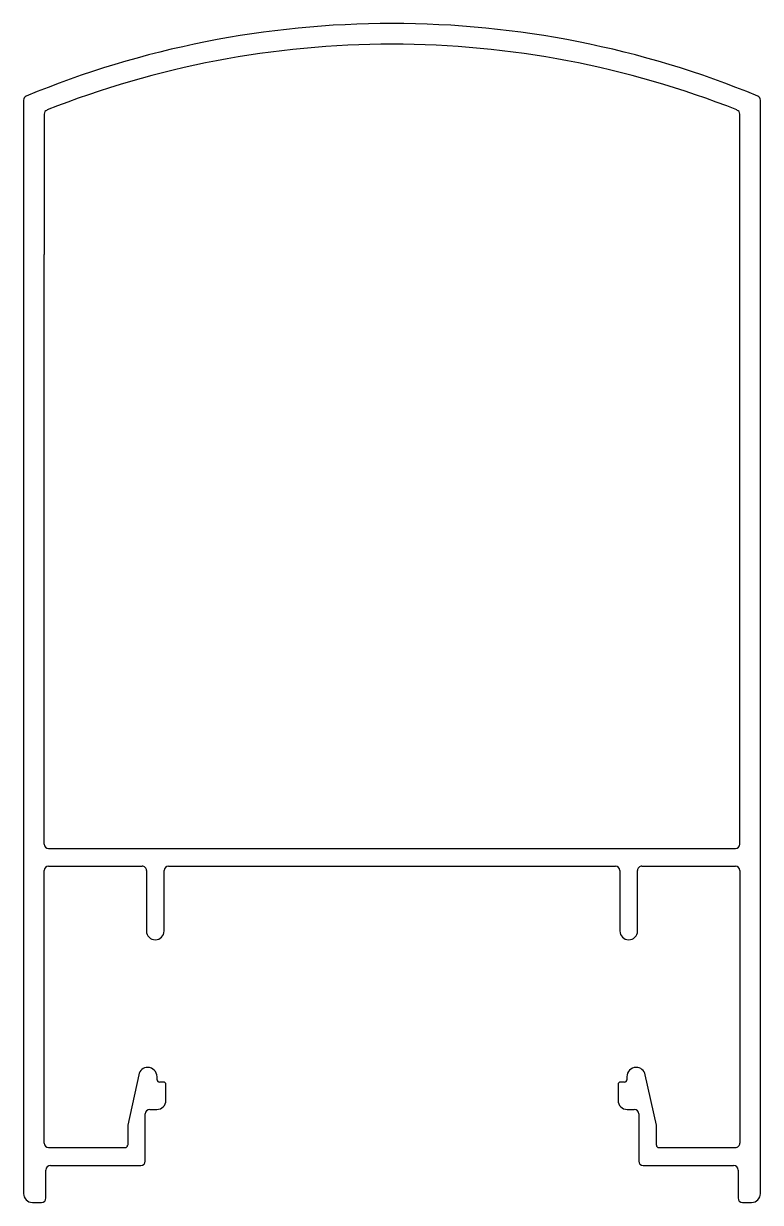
# Model space of a CAD drawing. Extents: x -32 to 31, y 18 to 120.
import ezdxf

# ---------------------------------------------------------------- set-up
doc = ezdxf.new("R2010")
doc.units = 0
doc.layers.get('0').update_dxf_attribs({"linetype": 'CONTINUOUS'})

msp = doc.modelspace()

# ---------------------------------------------------------------- linework, layer by layer
for p, q in [((-32.16, 113.3), (-32.16, 62.5)), ((31.34, 62.5), (31.34, 113.3)), ((-30.38, 112.1), (-30.38, 100)), ((29.56, 100), (29.56, 112.1)), ((-30.38, 49.19), (-30.38, 100)), ((29.56, 49.19), (29.56, 100)), ((-32.16, 62.5), (-32.16, 19.07)), ((31.34, 19.07), (31.34, 62.5)), ((-30, 48.81), (-1.76, 48.81)), ((-1.76, 48.81), (0.94, 48.81)), ((0.94, 48.81), (29.18, 48.81)), ((-30.38, 30.32), (-30.38, 46.91)), ((-30, 47.29), (-21.95, 47.29)), ((-21.57, 46.91), (-21.57, 41.7)), ((-20.05, 41.7), (-20.05, 46.91)), ((-19.66, 47.29), (-3.53, 47.29)), ((-3.53, 47.29), (-2.01, 47.29)), ((-2.01, 47.29), (18.84, 47.29)), ((19.22, 46.91), (19.22, 41.7)), ((20.75, 41.7), (20.75, 46.91)), ((21.13, 47.29), (29.18, 47.29)), ((29.56, 46.91), (29.56, 23.41)), ((-30.38, 29.56), (-30.38, 30.32)), ((-30.38, 23.41), (-30.38, 29.56)), ((-22.24, 29.31), (-23.19, 24.95)), ((-20.65, 28.88), (-20.65, 29.14)), ((-20.1, 28.68), (-20.45, 28.68)), ((-19.89, 27.11), (-19.89, 28.47)), ((19.07, 28.47), (19.07, 27.11)), ((19.63, 28.68), (19.27, 28.68)), ((19.83, 29.14), (19.83, 28.88)), ((22.37, 24.95), (21.42, 29.31)), ((-21.67, 21.87), (-21.67, 25.94)), ((-21.29, 26.32), (-20.68, 26.32)), ((19.86, 26.32), (20.47, 26.32)), ((20.85, 25.94), (20.85, 21.87)), ((-23.19, 24.93), (-23.19, 23.23)), ((22.37, 23.23), (22.37, 24.93)), ((-23.4, 23.02), (-30, 23.02)), ((29.18, 23.02), (22.58, 23.02)), ((-29.85, 21.49), (-22.05, 21.49)), ((21.23, 21.49), (29.03, 21.49)), ((-30.23, 18.69), (-30.23, 21.1)), ((29.41, 21.1), (29.41, 18.69)), ((-31.4, 18.31), (-30.61, 18.31)), ((29.79, 18.31), (30.58, 18.31))]:
    msp.add_line(p, q)
for centre, radius, start, end in [((-0.41, 37.36), 82.55, 90, 112.4429), ((-0.41, 37.36), 82.55, 67.5571, 90), ((-0.41, 37.36), 80.77, 90, 111.5978), ((-0.41, 37.36), 80.77, 68.4022, 90), ((-31.78, 113.3), 0.381, 112.4429, 180), ((30.96, 113.3), 0.381, 360, 67.5571), ((-30, 112.1), 0.381, 111.5978, 180), ((29.18, 112.1), 0.381, 360, 68.4022), ((-30, 49.19), 0.381, 180, 270), ((29.18, 49.19), 0.381, 270, 360), ((-30, 46.91), 0.381, 90, 180), ((-21.95, 46.91), 0.381, 359.9969, 90), ((-19.66, 46.91), 0.381, 90, 180), ((18.84, 46.91), 0.381, 360, 90), ((21.13, 46.91), 0.381, 90, 180.0031), ((29.18, 46.91), 0.381, 360, 90), ((-20.81, 41.7), 0.763, 179.9969, 270), ((-20.81, 41.7), 0.763, 270, 360), ((19.99, 41.7), 0.763, 180, 270), ((19.99, 41.7), 0.763, 270, 0.0031), ((-21.46, 29.14), 0.801, 90, 167.6568), ((-21.46, 29.14), 0.801, 360, 90), ((20.63, 29.14), 0.801, 90, 180), ((20.63, 29.14), 0.801, 12.3432, 90), ((-20.45, 28.88), 0.203, 180, 270), ((-20.1, 28.47), 0.203, 0, 90), ((19.27, 28.47), 0.203, 90, 180), ((19.63, 28.88), 0.203, 270, 360), ((-20.68, 27.11), 0.787, 270, 0), ((19.86, 27.11), 0.787, 180, 270), ((-21.29, 25.94), 0.381, 90, 180), ((20.47, 25.94), 0.381, 0, 90), ((-23.12, 24.93), 0.0762, 167.6568, 180), ((22.3, 24.93), 0.0762, 0, 12.3432), ((-30, 23.41), 0.381, 180, 270), ((29.18, 23.41), 0.381, 270, 0.0061), ((-23.4, 23.23), 0.203, 270, 0), ((22.58, 23.23), 0.203, 180, 270), ((-29.85, 21.1), 0.381, 90, 180), ((-22.05, 21.87), 0.381, 270, 360), ((21.23, 21.87), 0.381, 180, 270), ((29.03, 21.1), 0.381, 0, 90), ((-31.4, 19.07), 0.762, 180, 270), ((-30.61, 18.69), 0.381, 270, 360), ((29.79, 18.69), 0.381, 180, 270), ((30.58, 19.07), 0.762, 270, 0)]:
    msp.add_arc(centre, radius, start, end)

doc.saveas('drawing.dxf')
